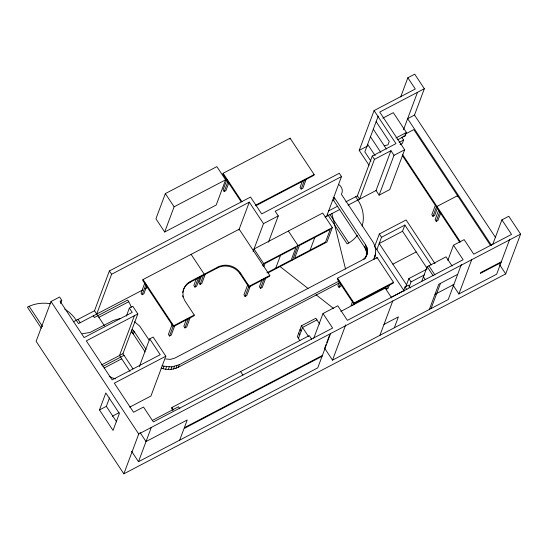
<?xml version="1.0" encoding="UTF-8"?>
<svg xmlns="http://www.w3.org/2000/svg" width="548" height="548" viewBox="0 0 548 548"><rect width="100%" height="100%" fill="white"/><g stroke="black" fill="none" stroke-linecap="round" stroke-linejoin="round"><path stroke-width="0.82" d="M333.129 197.753A8.241 7.419 20.5 0 0 334.54 197.897L365.639 244.881C367.852 248.128 368.167 252.498 366.324 255.991L366.427 251.607L364.701 247.401L333.602 200.417A8.241 7.419 20.5 0 1 332.184 200.273M373.996 259.17C376.661 253.443 376.058 246.497 372.51 241.284L341.411 194.3A8.241 7.419 20.5 0 0 338.568 184.327M374.681 255.724L374.27 258.122L375.216 255.601M366.112 256.745L367.263 253.471M60.595 303.51L61.78 300.325L59.595 297.023L51.012 301.516L36.127 341.315L123.841 473.828L505.715 273.918L520.6 234.112L508.791 216.268L501.92 219.864L492.659 244.634M73.343 321.834L94.509 310.757L109.388 270.952L250.532 197.061L261.691 213.919L339.301 173.284L341.486 176.593L326.608 216.398M96.695 314.059L111.58 274.253L249.285 202.164L263.506 223.646L253.087 251.511M165.352 193.588L155.933 218.782L164.681 232.003L216.193 205.034L225.612 179.84L216.864 166.626L165.352 193.588L174.1 206.808L164.681 232.003M126.383 316.066L129.362 308.106L132.794 306.311L137.829 313.908L122.944 353.713L101.483 364.947M248.881 287.097L269.486 276.308L269.801 275.466L239.175 229.208L143.021 279.542L142.706 280.384L173.332 326.649L193.937 315.86L194.252 315.018L185.498 301.804A16.481 14.837 20.5 0 1 190.485 281.391L217.96 267.013A16.481 14.837 20.5 0 1 240.449 273.041L249.196 286.255L248.881 287.097L240.134 273.877A16.481 14.837 20.5 0 0 217.645 267.849L190.17 282.234A16.481 14.837 20.5 0 0 182.779 292.461M144.925 282.727L141.062 293.064L142.151 294.714L143.871 293.817L146.843 285.864M142.151 294.714L146.015 284.378M134.39 315.71L119.512 355.515L130.027 371.4M99.469 409.938L105.812 392.971L119.375 413.459L113.032 430.427L99.469 409.938L106.339 406.342L109.511 397.862M132.452 332.979L133.397 330.458L132.287 329.327L131.349 331.848L133.397 334.225L145.097 351.898M133.397 334.225L134.335 331.704L133.397 330.458M139.288 366.701L149.707 338.842L153.139 337.041L165.825 356.207L150.947 396.012L129.732 407.116M255.902 205.719L313.833 175.394L314.148 174.552L290.091 138.206L223.125 173.257L222.81 174.1L241.209 201.897M172.264 324.032L168.4 334.369L169.496 336.02L171.216 335.123L174.778 325.581M226.947 179.573L223.091 189.882L224.187 191.533L225.906 190.636L228.865 182.703M169.496 336.02L173.36 325.683M173.332 326.649L173.648 325.807L194.252 315.018M190.17 282.234L190.485 281.391M224.187 191.533L228.043 181.224M196.506 278.302L193.828 285.46L194.924 287.111L196.643 286.214L200.205 276.671M161.085 368.085L163.003 368.722L163.948 366.201L171.887 366.865L179.292 364.687L339.027 281.062M123.841 473.828L138.726 434.023L520.6 234.112M194.924 287.111L198.492 277.569M163.003 368.722L165.633 369.263L166.578 366.742M201.657 275.61L198.979 282.761L200.075 284.412L201.794 283.515L205.356 273.979M186.532 319.121L183.854 326.279L184.95 327.93L186.669 327.033L190.231 317.491M165.633 369.263L168.298 369.489L169.236 366.968M200.075 284.412L203.644 274.877M203.911 275.041L204.226 274.199L191.101 254.375M184.95 327.93L188.519 318.388M168.298 369.489L170.942 369.386L171.887 366.865M131.575 451.278L138.486 461.717L151.282 427.481M170.942 369.386L173.531 368.968L174.47 366.448M173.531 368.968L176.011 368.235L176.956 365.715M176.011 368.235L178.347 367.208L179.292 364.687M217.645 267.849L217.96 267.013M311.613 339.157L309.264 335.616L171.901 407.527L171.586 408.37L172.997 410.493M238.859 230.044L249.285 202.164M289.776 139.041L290.091 138.206M240.134 273.877L240.449 273.041M179.696 440.14L187.231 419.987L146.021 441.558L140.035 432.516M247.819 284.481L243.956 294.817L245.045 296.468L246.764 295.571L250.333 286.029M245.045 296.468L248.908 286.131M268.452 242.189L278.268 215.912L275.206 211.288L341.486 176.593M262.793 265.828L263.65 263.547L332.328 227.591L322.704 213.049L254.025 249.004L263.65 263.547M263.855 266.677L265.047 263.485L295.954 247.306L291.187 260.074L266.903 272.781M262.081 279.569L259.41 286.727L260.499 288.378L262.218 287.481L265.787 277.939M260.499 288.378L264.067 278.836M302.434 181.066L300.064 187.409L301.16 189.06L302.88 188.163L306.435 178.641M301.16 189.06L304.421 180.333M275.733 268.164L280.501 255.395M292.591 260.012L297.989 245.566L288.364 231.03M253.395 392.238L253.71 391.395M310.072 250.183L314.847 237.421M333.602 200.417L334.54 197.897M368.982 165.147L359.207 150.385L374.085 110.58L415.295 89.009L407.856 77.768L414.726 74.172L424.351 88.714L414.494 115.08L407.623 118.676L491.59 245.518M332.328 227.591L326.93 242.031L267.951 272.911M378.223 116.066L364.824 151.892L370.941 161.133M319.717 324.08L315.86 318.251L301.434 325.8L297.352 336.719L299.831 340.459M298.448 338.369L302.53 327.457L316.956 319.902M345.822 201.883L357.385 195.835L372.27 156.029L395.964 143.624L374.085 110.58M390.936 150.707L376.058 190.505L379.12 195.136L393.998 155.331L390.936 150.707L374.455 159.331L359.57 199.136L357.385 195.835M400.711 96.873L407.856 77.768M313.778 338.205L323.005 313.524L337.767 305.798L347.391 320.34L463.122 259.752L453.497 245.209L464.142 239.64L473.767 254.176L511.544 234.407L501.92 219.864M337.602 278.213L337.287 279.048L353.693 303.832L393.183 283.158L393.498 282.316L377.093 257.533L337.602 278.213L354.008 302.996L353.693 303.832M339.548 281.275L337.904 285.679L338.993 287.33L340.712 286.433L341.26 284.967M338.993 287.33L340.644 282.926M403.492 129.746L417.487 92.311M326.135 344.24L324.635 348.247L332.513 360.139L448.243 299.557L461.341 264.526M326.731 342.637L329.43 335.417M330.547 333.643L317.744 367.872L138.486 461.717M401.725 137.226L403.602 140.055L402.342 143.412L400.102 144.59M397.704 139.767L405.171 135.856L406.424 132.5L393.3 112.669L382.846 118.142M364.701 247.401L365.639 244.881M365.468 248.744L366.413 246.223M366.05 250.148L366.989 247.634M366.427 251.607L367.372 249.087M424.351 88.714L379.709 112.087L404.643 149.755L389.765 189.56L379.12 195.136M363.872 259.718L366.818 254.854M366.598 253.08L367.544 250.559M364.872 258.629L365.345 257.368M366.564 254.553L367.509 252.032M365.468 258.053L366.174 256.163M351.028 305.51L352.672 301.099M435.03 263.643L406.109 219.954L379.326 233.975L374.674 246.408L404.205 291.015M352.665 305.688L353.768 302.749M332.513 360.139L345.699 324.875M354.659 304.058L355.207 302.585M375.147 254.464L375.62 253.203M376.866 249.71L381.511 237.284L404.862 225.057L431.262 264.937M376.777 258.375L377.093 257.533M406.534 284.802L379.189 243.497L402.54 231.27L404.862 225.057M385.367 287.529L386.463 289.18L387.833 285.508M389.553 284.611L388.176 288.282L386.463 289.18M379.901 335.335L392.793 300.866M435.304 205.431L431.838 214.7L432.934 216.35L434.646 215.453L437.537 207.726M410.301 287.94L408.445 285.145L405.013 286.94L403.568 290.803L391.532 297.105M405.657 287.131L408.856 278.589L426.933 269.123M432.934 216.35L436.4 207.082M436.64 207.315L436.955 206.48L457.559 195.691L457.244 196.526M409.007 287.33L411.041 281.891L424.433 274.884M394.327 327.779L398.41 316.867L383.984 324.416M438.585 210.384L435.119 219.659L436.215 221.31L437.927 220.412L440.818 212.686M436.215 221.31L439.681 212.042M421.624 281.59L427.18 266.739L446.065 256.848L452.093 265.958M429.351 309.442L438.77 284.254L457.662 274.363M447.846 260.341L453.497 245.209M431.07 308.545L440.489 283.35M452.929 284.981L458.888 293.981L471.684 259.752M509.75 239.195L496.659 274.206L458.888 293.981M373.757 259.362L374.469 257.909M364.345 258.457L361.899 260.19L174.915 358.077L170.476 359.385L165.708 358.988M174.1 206.808L225.612 179.84M61.78 300.325L60.068 301.222L84.125 337.575L132.205 312.401L129.362 308.106M359.207 150.385L367.448 146.069M255.464 205.274L314.148 174.552M395.971 137.966L406.424 132.5M404.979 134.226L413.809 129.602L490.487 245.436M399.122 142.398L403.602 140.055M263.506 223.646L278.268 215.912M393.998 155.331L404.643 149.755M142.85 289.899L78.494 323.587L76.309 320.285A35.839 32.27 20.5 0 0 64.678 309.099M145.117 288.707L147.391 287.522M98.88 317.367L128.759 301.722L127.663 300.071L94.352 317.511L93.263 315.86M328.403 211.001L337.493 206.247M137.829 313.908L86.317 340.877L112.128 379.874L160.208 354.7L149.707 338.842M325.101 217.186L339.815 209.48M348.083 205.151L376.058 190.505M249.196 286.255L269.801 275.466M102.942 366.413L124.04 355.364M104.099 368.03L121.697 358.817M357.371 235.366A35.428 31.9 20.5 0 1 348.816 242.97L347.131 243.915L327.444 214.172M165.825 356.207L114.313 383.175L133.561 412.254L143.521 407.041L153.365 421.912L332.629 328.067L323.005 313.524M178.347 367.208L339.596 282.789M392.861 264.15L416.213 251.922M112.313 416.24L119.128 412.665M354.008 302.996L393.498 282.316M340.835 311.401L385.217 288.166L391.697 297.961M152.255 420.501L178.477 406.767L179.86 408.856M435.002 294.331L453.895 284.439M322.388 355.447L185.025 427.351L184.71 428.194L322.08 356.282M501.31 261.78L480.706 272.568L480.391 273.404L500.995 262.622M402.917 136.39L405.171 135.856M384.244 145.741L387.998 144.843L389.258 141.487L376.134 121.656M120.505 318.395L113.1 320.58L89.988 332.485L82.275 333.739M162.03 365.564L163.948 366.201M134.575 321.765L139.63 326.033L149.159 340.13M279.809 266.355L308.017 288.46M316.08 294.776L333.547 308.462M414.494 115.08L495.625 237.647M499.577 264.636L505.715 273.918M402.616 154.598L460.478 242.011M402.3 155.44L459.69 242.141M373.304 129.218L386.429 149.042M370.475 136.774L380.792 152.351M367.653 144.329L375.154 155.659M372.27 156.029L374.455 159.331M428.899 265.842L434.927 274.945M427.18 266.739L433.208 275.843M402.54 231.27L427.056 268.301M423.412 276.815L425.269 279.617M355.666 196.732L357.858 200.034A35.428 31.9 20.5 0 1 362.118 226.091M379.326 233.975L381.511 237.284M408.856 278.589L411.041 281.891M405.013 286.94L406.863 289.741M330.04 214.597L348.85 243.017M223.125 173.257L241.997 201.767M301.434 325.8L308.517 336.499M300.078 329.444L301.167 331.095M298.715 333.081L299.811 334.732M240.586 371.571L242.928 375.113M143.021 279.542L173.648 325.807M109.388 270.952L111.58 274.253M134.335 331.704L146.035 349.377M171.901 407.527L173.312 409.651M94.509 310.757L104.545 325.923M122.944 353.713L132.945 368.818M78.022 319.388L80.213 322.69M51.012 301.516L138.726 434.023M106.339 406.342L116.628 421.885M42.586 326.629L29.119 306.277L27.4 307.175L41.326 328.211M331.883 213.631L345.541 269.089M182.881 297.037A16.481 14.837 20.5 0 1 182.696 295.728M115.573 378.88A24.722 22.256 20.5 0 1 109.182 376.346M29.147 306.325A35.839 32.27 20.5 0 1 50.704 303.784M128.712 301.749A35.839 32.27 20.5 0 1 131.267 307.168M299.393 245.511L294.619 258.272L325.526 242.093L330.3 229.331L299.393 245.511"/></g></svg>
